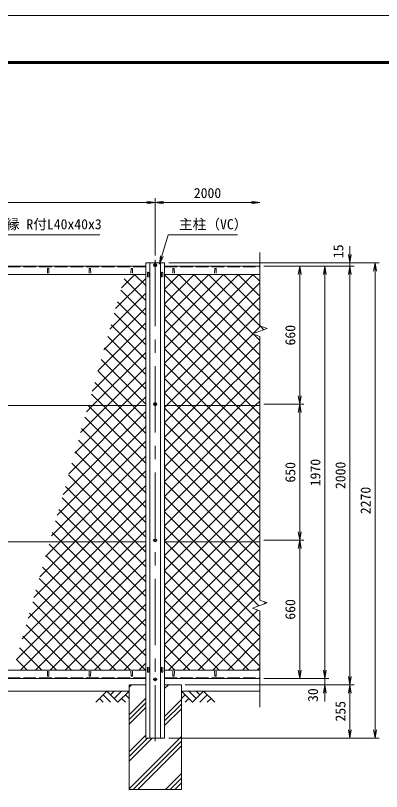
# Model space of a CAD drawing. Units: millimetres, scale not verified. Extents: x -4200 to 4200, y -2970 to 2970.
# Drawn here: x -2048 to -298, y -737 to 2970 of the extents above; entities that cross this region are included whole.
import ezdxf
from ezdxf.enums import TextEntityAlignment as Align

# ---------------------------------------------------------------- set-up
doc = ezdxf.new("R2010")
doc.units = ezdxf.units.MM
doc.header["$LTSCALE"] = 10
doc.linetypes.add('DASHED', pattern=[7.5, 6, -1.5])
doc.linetypes.add('USER1', pattern=[50.8, 31.75, -6.35, 6.35, -6.35])
for name, color, linetype, lineweight in [('0-0_D-STR1', 1, 'Continuous', 18), ('0-1_D-BMK', 2, 'USER1', 13), ('0-2_D-STR-DIM', 7, 'Continuous', 13), ('0-3_D-STR3', 3, 'Continuous', 13), ('0-4_D-BGD', 7, 'Continuous', 18), ('0-5_D-STR4', 7, 'Continuous', 18), ('0-6_D-DCR-HCH', 7, 'Continuous', 13), ('0-7_D-STR-TXT', 7, 'Continuous', 13), ('0-8_0', 7, 'Continuous', 18), ('0-A_D-STR2', 7, 'Continuous', 13), ('0-B_D-TTL', 7, 'Continuous', 18)]:
    doc.layers.add(name, color=color, linetype=linetype, lineweight=lineweight)
doc.styles.add('ＭＳ ゴシック', font='')
doc.styles.get('ＭＳ ゴシック').set_extended_font_data('MS Gothic')

# ---------------------------------------------------------------- blocks, each defined once
blk = doc.blocks.new('_Open')
at = {"layer": '0-8_0'}
blk.add_line((-10, 1.667), (0, 0), dxfattribs=at)
blk.add_lwpolyline([(-10, -1.667), (0, 0), (-10, 0)], dxfattribs=at)

msp = doc.modelspace()

# ---------------------------------------------------------------- linework, layer by layer
at = {"layer": '0-0_D-STR1'}
for p, q in [((-1404.97, -481.95), (-1404.97, 1788.05)), ((-1354.97, -481.95), (-1354.97, 1788.05)), ((-1334.97, -481.95), (-1334.97, 1788.05)), ((-1424.97, 1773.05), (-3347.47, 1773.05)), ((-1894.97, 1759.92), (-1895.72, 1738.42)), ((-1888.97, 1759.92), (-1888.22, 1738.42)), ((-1694.97, 1759.92), (-1695.72, 1738.42)), ((-1688.97, 1759.92), (-1688.22, 1738.42)), ((-1494.97, 1759.92), (-1495.72, 1738.42)), ((-1488.97, 1759.92), (-1488.22, 1738.42)), ((-1334.97, 1773.05), (-879.97, 1773.05)), ((-1294.97, 1759.92), (-1295.72, 1738.42)), ((-1288.97, 1759.92), (-1288.22, 1738.42)), ((-1094.97, 1759.92), (-1095.72, 1738.42)), ((-1088.97, 1759.92), (-1088.22, 1738.42)), ((-3347.47, 1733.05), (-1424.97, 1733.05)), ((-1416.47, 1741.43), (-1417.22, 1719.93)), ((-1410.47, 1741.43), (-1409.72, 1719.93)), ((-1349.47, 1741.43), (-1350.22, 1719.93)), ((-1343.47, 1741.43), (-1342.72, 1719.93)), ((-879.97, 1733.05), (-1334.97, 1733.05)), ((-1416.47, -165.33), (-1417.22, -143.83)), ((-1410.47, -165.33), (-1409.72, -143.83)), ((-1349.47, -165.33), (-1350.22, -143.83)), ((-1343.47, -165.33), (-1342.72, -143.83)), ((-3347.47, -156.95), (-1424.97, -156.95)), ((-1894.97, -183.82), (-1895.72, -162.32)), ((-1888.97, -183.82), (-1888.22, -162.32)), ((-1694.97, -183.82), (-1695.72, -162.32)), ((-1688.97, -183.82), (-1688.22, -162.32)), ((-1494.97, -183.82), (-1495.72, -162.32)), ((-1488.97, -183.82), (-1488.22, -162.32)), ((-879.97, -156.95), (-1334.97, -156.95)), ((-1294.97, -183.82), (-1295.72, -162.32)), ((-1288.97, -183.82), (-1288.22, -162.32)), ((-1094.97, -183.82), (-1095.72, -162.32)), ((-1088.97, -183.82), (-1088.22, -162.32)), ((-1424.97, -196.95), (-3347.47, -196.95)), ((-1334.97, -196.95), (-879.97, -196.95)), ((-1424.97, -481.95), (-1334.97, -481.95))]:
    msp.add_line(p, q, dxfattribs=at)
at = {"layer": '0-0_D-STR1', "linetype": 'DASHED'}
for p, q in [((-1424.97, 1770.05), (-3347.47, 1770.05)), ((-1334.97, 1770.05), (-879.97, 1770.05)), ((-1424.97, -193.95), (-3347.47, -193.95)), ((-1334.97, -193.95), (-879.97, -193.95))]:
    msp.add_line(p, q, dxfattribs=at)
at = {"layer": '0-0_D-STR1'}
msp.add_lwpolyline([(-1424.97, -481.95), (-1424.97, 1788.05), (-1334.97, 1788.05)], dxfattribs=at)
for centre, start, end in [((-1891.97, 1758.67), 22.61986, 157.38014), ((-1691.97, 1758.67), 22.61986, 157.38014), ((-1491.97, 1758.67), 22.61986, 157.38014), ((-1413.47, 1740.18), 22.61986, 157.38014), ((-1346.47, 1740.18), 22.61986, 157.38014), ((-1291.97, 1758.67), 22.61986, 157.38014), ((-1091.97, 1758.67), 22.61986, 157.38014), ((-1891.97, -182.57), 202.61986, 337.38014), ((-1691.97, -182.57), 202.61986, 337.38014), ((-1491.97, -182.57), 202.61986, 337.38014), ((-1413.47, -164.08), 202.61986, 337.38014), ((-1346.47, -164.08), 202.61986, 337.38014), ((-1291.97, -182.57), 202.61986, 337.38014), ((-1091.97, -182.57), 202.61986, 337.38014)]:
    msp.add_arc(centre, 3.25, start, end, dxfattribs=at)
at = {"layer": '0-1_D-BMK'}
for p, q in [((-1379.97, 1803.05), (-1379.97, -496.95)), ((-1369.97, 1777.55), (-1389.97, 1777.55)), ((-1369.97, 1113.05), (-1389.97, 1113.05)), ((-1379.97, 1123.05), (-1379.97, 1103.05)), ((-1369.97, 463.05), (-1389.97, 463.05)), ((-1369.97, -201.45), (-1389.97, -201.45))]:
    msp.add_line(p, q, dxfattribs=at)
at = {"layer": '0-2_D-STR-DIM'}
for p, q in [((-3379.97, 2076.83), (-1379.97, 2076.83)), ((-1379.97, 1823.05), (-1379.97, 2096.83)), ((-1379.97, 1823.05), (-1379.97, 2096.83)), ((-1379.97, 2076.83), (-879.97, 2076.83)), ((-448.93, 1828.05), (-448.93, 1868.05)), ((-879.97, 1837.5), (-879.97, 1487.27)), ((-1314.97, 1788.05), (-428.93, 1788.05)), ((-1314.97, 1788.05), (-308.93, 1788.05)), ((-448.93, 1773.05), (-448.93, 1788.05)), ((-328.93, -481.95), (-328.93, 1788.05)), ((-859.97, 1773.05), (-668.93, 1773.05)), ((-859.97, 1773.05), (-548.93, 1773.05)), ((-859.97, 1773.05), (-428.93, 1773.05)), ((-859.97, 1773.05), (-428.93, 1773.05)), ((-688.93, 1113.05), (-688.93, 1773.05)), ((-568.93, 1773.05), (-568.93, -196.95)), ((-448.93, 1773.05), (-448.93, -226.95)), ((-448.93, 1733.05), (-448.93, 1693.05)), ((-879.97, 1435.97), (-879.97, 177.27)), ((-859.97, 1113.05), (-668.93, 1113.05)), ((-859.97, 1113.05), (-668.93, 1113.05)), ((-688.93, 463.05), (-688.93, 1113.05)), ((-859.97, 463.05), (-668.93, 463.05)), ((-859.97, 463.05), (-668.93, 463.05)), ((-688.93, -196.95), (-688.93, 463.05)), ((-915.21, 138.8), (-844.74, 164.45)), ((-844.74, 164.45), (-879.97, 177.27)), ((-879.97, 125.97), (-915.21, 138.8)), ((-879.97, 125.97), (-879.97, -334.26)), ((-568.93, -156.95), (-568.93, -116.95)), ((-859.97, -196.95), (-668.93, -196.95)), ((-859.97, -196.95), (-548.93, -196.95)), ((-859.97, -196.95), (-548.93, -196.95)), ((-568.93, -196.95), (-568.93, -226.95)), ((-1237.2, -226.95), (-428.93, -226.95)), ((-1234.97, -226.95), (-548.93, -226.95)), ((-1234.97, -226.95), (-428.93, -226.95)), ((-448.93, -226.95), (-448.93, -481.95)), ((-568.93, -266.95), (-568.93, -306.95)), ((-1314.97, -481.95), (-428.93, -481.95)), ((-1314.97, -481.95), (-308.93, -481.95))]:
    msp.add_line(p, q, dxfattribs=at)
msp.add_lwpolyline([(-879.97, 1435.97), (-915.21, 1448.8), (-844.74, 1474.45), (-879.97, 1487.27)], dxfattribs=at)
at = {"layer": '0-3_D-STR3'}
for p, q in [((-1379.97, 1785.05), (-1386.47, 1781.3)), ((-1386.47, 1781.3), (-1386.47, 1773.8)), ((-1373.47, 1781.3), (-1379.97, 1785.05)), ((-1373.47, 1773.8), (-1373.47, 1781.3)), ((-1386.47, 1773.8), (-1379.97, 1770.04)), ((-1379.97, 1770.04), (-1373.47, 1773.8)), ((-1424.97, 1106.3), (-3347.47, 1106.3)), ((-879.97, 1106.3), (-1334.97, 1106.3)), ((-1424.97, 456.3), (-3347.47, 456.3)), ((-1379.97, 470.55), (-1386.47, 466.8)), ((-1386.47, 466.8), (-1386.47, 459.29)), ((-1386.47, 459.29), (-1379.97, 455.54)), ((-1373.47, 466.8), (-1379.97, 470.55)), ((-1379.97, 455.54), (-1373.47, 459.29)), ((-1373.47, 459.29), (-1373.47, 466.8)), ((-879.97, 456.3), (-1334.97, 456.3)), ((-1379.97, -193.95), (-1386.47, -197.7)), ((-1386.47, -197.7), (-1386.47, -205.2)), ((-1386.47, -205.2), (-1379.97, -208.96)), ((-1373.47, -197.7), (-1379.97, -193.95)), ((-1379.97, -208.96), (-1373.47, -205.2)), ((-1373.47, -205.2), (-1373.47, -197.7))]:
    msp.add_line(p, q, dxfattribs=at)
msp.add_lwpolyline([(-1373.47, 1116.8), (-1379.97, 1120.55), (-1386.47, 1116.8), (-1386.47, 1109.3), (-1379.97, 1105.54), (-1373.47, 1109.3)], close=True, dxfattribs=at)
for centre in [(-1379.97, 1777.55), (-1379.97, 1113.05), (-1379.97, 463.05), (-1379.97, -201.45)]:
    msp.add_circle(centre, 6.25, dxfattribs=at)
at = {"layer": '0-4_D-BGD'}
for p, q in [((-1504.97, -256.95), (-3254.97, -256.95)), ((-1254.97, -256.95), (-879.97, -256.95))]:
    msp.add_line(p, q, dxfattribs=at)
at = {"layer": '0-5_D-STR4'}
for p, q in [((-1504.97, -226.95), (-1504.97, -726.95)), ((-1424.97, -226.95), (-1504.97, -226.95)), ((-1254.97, -226.95), (-1334.97, -226.95)), ((-1254.97, -226.95), (-1254.97, -726.95)), ((-1254.97, -726.95), (-1504.97, -726.95))]:
    msp.add_line(p, q, dxfattribs=at)
at = {"layer": '0-6_D-DCR-HCH'}
for p, q in [((-1611.4, -256.95), (-1664.61, -310.16)), ((-1611.4, -256.95), (-1558.19, -310.16)), ((-1593.66, -274.69), (-1575.92, -256.95)), ((-1575.92, -292.43), (-1540.45, -256.95)), ((-1558.19, -310.16), (-1504.97, -256.95)), ((-1504.97, -238.74), (-1493.19, -226.95)), ((-1334.97, -245.51), (-1316.41, -226.95)), ((-1201.76, -310.16), (-1254.97, -256.95)), ((-1184.03, -292.43), (-1219.5, -256.95)), ((-1148.55, -256.95), (-1201.76, -310.16)), ((-1166.2, -274.78), (-1184.03, -256.95)), ((-1148.55, -256.95), (-1095.34, -310.16)), ((-1646.87, -292.43), (-1629.05, -310.16)), ((-1629.14, -274.69), (-1593.5, -310.16)), ((-1540.45, -292.43), (-1522.63, -310.16)), ((-1522.71, -274.69), (-1504.97, -292.35)), ((-1504.97, -371.32), (-1424.97, -291.32)), ((-1237.24, -274.69), (-1254.97, -292.35)), ((-1219.5, -292.43), (-1237.32, -310.16)), ((-1130.81, -274.69), (-1166.45, -310.16)), ((-1113.08, -292.43), (-1130.89, -310.16)), ((-1504.97, -393.42), (-1424.97, -313.42)), ((-1334.97, -378.1), (-1254.97, -298.1)), ((-1334.97, -400.19), (-1254.97, -320.19)), ((-1504.97, -415.51), (-1424.97, -335.51)), ((-1334.97, -422.29), (-1254.97, -342.29)), ((-1504.97, -548.1), (-1424.97, -468.1)), ((-1504.97, -724.87), (-1254.97, -474.87)), ((-1504.97, -592.29), (-1394.64, -481.95)), ((-1504.97, -570.19), (-1416.73, -481.95)), ((-1484.96, -726.95), (-1254.97, -496.97)), ((-1462.86, -726.95), (-1254.97, -519.07)), ((-1330.28, -726.95), (-1254.97, -651.65)), ((-1308.18, -726.95), (-1254.97, -673.75)), ((-1286.08, -726.95), (-1254.97, -695.84))]:
    msp.add_line(p, q, dxfattribs=at)
at = {"layer": '0-7_D-STR-TXT'}
for points in [[(-1645.07, 1921.92), (-2342.95, 1921.92), (-2388.31, 1774.96)], [(-986.26, 1921.93), (-1317.64, 1921.93), (-1359.33, 1784.27)]]:
    msp.add_lwpolyline(points, dxfattribs=at)
at = {"layer": '0-A_D-STR2'}
for p, q in [((-1569.25, 1569.93), (-1424.97, 1714.21)), ((-1541.34, 1668.56), (-1476.85, 1733.05)), ((-1424.97, 1608.88), (-1528.83, 1712.74)), ((-1424.97, 1679.6), (-1478.43, 1733.05)), ((-1334.97, 1662.79), (-1264.72, 1733.05)), ((-1334.97, 1592.08), (-1194.01, 1733.05)), ((-1334.97, 1521.37), (-1123.3, 1733.05)), ((-1334.97, 1450.66), (-1052.59, 1733.05)), ((-1334.97, 1379.95), (-981.88, 1733.05)), ((-1334.97, 1309.24), (-911.16, 1733.05)), ((-879.97, 1276.02), (-1334.97, 1731.02)), ((-879.97, 1346.73), (-1266.3, 1733.05)), ((-912.37, 1449.83), (-1195.58, 1733.05)), ((-879.97, 1488.15), (-1124.87, 1733.05)), ((-879.97, 1558.86), (-1054.16, 1733.05)), ((-879.97, 1629.57), (-983.45, 1733.05)), ((-879.97, 1700.28), (-912.74, 1733.05)), ((-1334.97, 1238.53), (-879.97, 1693.53)), ((-1597.17, 1471.3), (-1424.97, 1643.5)), ((-1424.97, 1538.17), (-1544.43, 1657.63)), ((-879.97, 1205.31), (-1334.97, 1660.31)), ((-1424.97, 1467.46), (-1560.03, 1602.52)), ((-1334.97, 1167.82), (-879.97, 1622.82)), ((-1625.09, 1372.67), (-1424.97, 1572.79)), ((-879.97, 1134.6), (-1334.97, 1589.6)), ((-1424.97, 1396.75), (-1575.63, 1547.41)), ((-1653.01, 1274.04), (-1424.97, 1502.08)), ((-1424.97, 1326.04), (-1591.23, 1492.3)), ((-922.39, 1106.3), (-1334.97, 1518.88)), ((-911.06, 1450.31), (-875.66, 1485.71)), ((-860.53, 1468.7), (-878.6, 1486.77)), ((-993.1, 1106.3), (-1334.97, 1448.17)), ((-879.97, 1417.44), (-909.11, 1446.58)), ((-1680.93, 1175.41), (-1424.97, 1431.37)), ((-1424.97, 1255.33), (-1606.83, 1437.19)), ((-1184.36, 1106.3), (-879.97, 1410.69)), ((-1424.97, 1184.62), (-1622.43, 1382.08)), ((-1063.81, 1106.3), (-1334.97, 1377.46)), ((-1679.34, 1106.3), (-1424.97, 1360.66)), ((-1113.65, 1106.3), (-879.97, 1339.98)), ((-1424.97, 1113.91), (-1638.03, 1326.97)), ((-1134.52, 1106.3), (-1334.97, 1306.75)), ((-1488.07, 1106.3), (-1653.63, 1271.86)), ((-1608.63, 1106.3), (-1424.97, 1289.95)), ((-1042.94, 1106.3), (-879.97, 1269.26)), ((-1205.23, 1106.3), (-1334.97, 1236.04)), ((-1558.78, 1106.3), (-1669.23, 1216.75)), ((-1537.91, 1106.3), (-1424.97, 1219.24)), ((-972.23, 1106.3), (-879.97, 1198.55)), ((-1629.49, 1106.3), (-1684.83, 1161.64)), ((-1275.94, 1106.3), (-1334.97, 1165.33)), ((-1467.2, 1106.3), (-1424.97, 1148.53)), ((-901.52, 1106.3), (-879.97, 1127.84)), ((-1820.53, 682.26), (-1424.97, 1077.82)), ((-1792.61, 780.89), (-1467.2, 1106.3)), ((-1764.69, 879.52), (-1537.91, 1106.3)), ((-1736.77, 978.15), (-1608.63, 1106.3)), ((-1708.85, 1076.78), (-1679.34, 1106.3)), ((-1700.21, 1106.3), (-1700.43, 1106.53)), ((-1424.97, 831.07), (-1700.21, 1106.3)), ((-1424.97, 901.78), (-1629.49, 1106.3)), ((-1424.97, 972.49), (-1558.78, 1106.3)), ((-1424.97, 1043.2), (-1488.07, 1106.3)), ((-1334.97, 955.69), (-1184.36, 1106.3)), ((-1334.97, 884.98), (-1113.65, 1106.3)), ((-1334.97, 814.26), (-1042.94, 1106.3)), ((-1334.97, 743.55), (-972.23, 1106.3)), ((-1334.97, 672.84), (-901.52, 1106.3)), ((-879.97, 639.62), (-1334.97, 1094.62)), ((-879.97, 710.33), (-1275.94, 1106.3)), ((-879.97, 781.04), (-1205.23, 1106.3)), ((-879.97, 851.75), (-1134.52, 1106.3)), ((-879.97, 922.46), (-1063.81, 1106.3)), ((-879.97, 993.17), (-993.1, 1106.3)), ((-879.97, 1063.88), (-922.39, 1106.3)), ((-1424.97, 760.36), (-1716.03, 1051.41)), ((-1334.97, 602.13), (-879.97, 1057.13)), ((-1848.45, 583.63), (-1424.97, 1007.11)), ((-879.97, 568.91), (-1334.97, 1023.91)), ((-1424.97, 689.65), (-1731.63, 996.3)), ((-1334.97, 531.42), (-879.97, 986.42)), ((-1876.37, 485), (-1424.97, 936.4)), ((-1424.97, 618.94), (-1747.23, 941.19)), ((-879.97, 498.2), (-1334.97, 953.2)), ((-1334.97, 460.71), (-879.97, 915.71)), ((-1834.36, 456.3), (-1424.97, 865.69)), ((-1424.97, 548.22), (-1762.83, 886.08)), ((-908.78, 456.3), (-1334.97, 882.49)), ((-1424.97, 477.51), (-1778.43, 830.97)), ((-1268.68, 456.3), (-879.97, 845)), ((-1763.65, 456.3), (-1424.97, 794.98)), ((-979.49, 456.3), (-1334.97, 811.78)), ((-1474.47, 456.3), (-1794.03, 775.86)), ((-1197.97, 456.3), (-879.97, 774.29)), ((-1545.18, 456.3), (-1809.63, 720.75)), ((-1692.94, 456.3), (-1424.97, 724.26)), ((-1050.2, 456.3), (-1334.97, 741.07)), ((-1120.92, 456.3), (-1334.97, 670.36)), ((-1127.26, 456.3), (-879.97, 703.58)), ((-1615.89, 456.3), (-1825.23, 665.64)), ((-1622.23, 456.3), (-1424.97, 653.55)), ((-1056.55, 456.3), (-879.97, 632.87)), ((-1686.6, 456.3), (-1840.83, 610.53)), ((-1551.52, 456.3), (-1424.97, 582.84)), ((-985.83, 456.3), (-879.97, 562.16)), ((-1757.31, 456.3), (-1856.43, 555.42)), ((-1262.34, 456.3), (-1334.97, 528.94)), ((-1828.02, 456.3), (-1872.03, 500.31)), ((-1480.81, 456.3), (-1424.97, 512.13)), ((-915.12, 456.3), (-879.97, 491.45)), ((-2043.88, -106.77), (-1480.81, 456.3)), ((-2015.96, -8.14), (-1551.52, 456.3)), ((-1988.04, 90.49), (-1622.23, 456.3)), ((-1960.12, 189.12), (-1692.94, 456.3)), ((-1932.2, 287.74), (-1763.65, 456.3)), ((-1904.29, 386.37), (-1834.36, 456.3)), ((-1424.97, -17.46), (-1887.63, 445.2)), ((-1424.97, 53.25), (-1828.02, 456.3)), ((-1424.97, 123.96), (-1757.31, 456.3)), ((-1424.97, 194.67), (-1686.6, 456.3)), ((-1424.97, 265.38), (-1615.89, 456.3)), ((-1424.97, 336.09), (-1545.18, 456.3)), ((-1424.97, 406.8), (-1474.47, 456.3)), ((-1333.05, 456.3), (-1334.97, 458.22)), ((-1334.97, 390), (-1268.68, 456.3)), ((-1334.97, 319.29), (-1197.97, 456.3)), ((-1334.97, 248.58), (-1127.26, 456.3)), ((-1334.97, 177.87), (-1056.55, 456.3)), ((-1334.97, 107.16), (-985.83, 456.3)), ((-1334.97, 36.45), (-915.12, 456.3)), ((-879.97, 3.22), (-1333.05, 456.3)), ((-879.97, 73.94), (-1262.34, 456.3)), ((-879.97, 215.36), (-1120.92, 456.3)), ((-879.97, 286.07), (-1050.2, 456.3)), ((-879.97, 356.78), (-979.49, 456.3)), ((-879.97, 427.49), (-908.78, 456.3)), ((-2023.35, -156.95), (-1424.97, 441.42)), ((-1334.97, -34.26), (-879.97, 420.74)), ((-1952.64, -156.95), (-1424.97, 370.71)), ((-1424.97, -88.17), (-1903.23, 390.09)), ((-879.97, -67.49), (-1334.97, 387.51)), ((-1426.91, -156.95), (-1918.83, 334.98)), ((-1334.97, -104.97), (-879.97, 350.03)), ((-1881.93, -156.95), (-1424.97, 300)), ((-879.97, -138.2), (-1334.97, 316.8)), ((-1497.62, -156.95), (-1934.43, 279.87)), ((-1316.24, -156.95), (-879.97, 279.31)), ((-1568.33, -156.95), (-1950.03, 224.76)), ((-1811.22, -156.95), (-1424.97, 229.29)), ((-931.93, -156.95), (-1334.97, 246.09)), ((-1245.53, -156.95), (-879.97, 208.6)), ((-1639.04, -156.95), (-1965.63, 169.65)), ((-1740.5, -156.95), (-1424.97, 158.58)), ((-1002.64, -156.95), (-1334.97, 175.38)), ((-858.39, 159.48), (-851.1, 166.77)), ((-1709.75, -156.95), (-1981.23, 114.54)), ((-1174.82, -156.95), (-888.72, 129.15)), ((-1669.79, -156.95), (-1424.97, 87.87)), ((-1073.35, -156.95), (-1334.97, 104.67)), ((-1780.46, -156.95), (-1996.84, 59.43)), ((-1104.11, -156.95), (-879.97, 67.18)), ((-1851.17, -156.95), (-2012.44, 4.31)), ((-1599.08, -156.95), (-1424.97, 17.16)), ((-1144.06, -156.95), (-1334.97, 33.96)), ((-1214.77, -156.95), (-1334.97, -36.75)), ((-1033.4, -156.95), (-879.97, -3.53)), ((-1921.88, -156.95), (-2028.04, -50.8)), ((-1528.37, -156.95), (-1424.97, -53.55)), ((-1992.59, -156.95), (-2043.64, -105.91)), ((-1285.48, -156.95), (-1334.97, -107.46)), ((-962.69, -156.95), (-879.97, -74.24)), ((-1457.66, -156.95), (-1424.97, -124.26)), ((-891.98, -156.95), (-879.97, -144.95))]:
    msp.add_line(p, q, dxfattribs=at)
for points in [[(-1334.97, 1097.11), (-1325.78, 1106.3), (-879.97, 1552.11)], [(-1334.97, 1026.4), (-1255.07, 1106.3), (-913.28, 1448.09)], [(-885.09, 149.76), (-1191.63, 456.3), (-1334.97, 599.65)]]:
    msp.add_lwpolyline(points, dxfattribs=at)
at = {"layer": '0-B_D-TTL', "color": 2}
msp.add_lwpolyline([(-4200, 2970), (4200, 2970), (4200, -2970), (-4200, -2970)], close=True, dxfattribs=at)
at = {"layer": '0-B_D-TTL'}
for points in [[(-3930, 2750), (3930, 2750), (3930, -2750), (-3930, -2750)], [(-3927.5, 2747.5), (3927.5, 2747.5), (3927.5, -2747.5), (-3927.5, -2747.5)], [(-3925, 2745), (3925, 2745), (3925, -2745), (-3925, -2745)], [(-3922.5, 2742.5), (3922.5, 2742.5), (3922.5, -2742.5), (-3922.5, -2742.5)], [(-3920, 2740), (3920, 2740), (3920, -2740), (-3920, -2740)]]:
    msp.add_lwpolyline(points, close=True, dxfattribs=at)

# ---------------------------------------------------------------- block references
at = {"layer": '0-2_D-STR-DIM', "xscale": 4, "yscale": 4}
for p in [(-1379.97, 2076.83), (-879.97, 2076.83)]:
    msp.add_blockref('_Open', p, dxfattribs=at)
for p, rotation in [((-1379.97, 2076.83), 180), ((-448.93, 1788.05), 270), ((-328.93, 1788.05), 90), ((-688.93, 1773.05), 90), ((-568.93, 1773.05), 90), ((-448.93, 1773.05), 90), ((-448.93, 1773.05), 90), ((-688.93, 1113.05), 270), ((-688.93, 1113.05), 90), ((-688.93, 463.05), 270), ((-688.93, 463.05), 90), ((-688.93, -196.95), 270), ((-568.93, -196.95), 270), ((-568.93, -196.95), 270), ((-448.93, -226.95), 270), ((-568.93, -226.95), 90), ((-448.93, -226.95), 90), ((-448.93, -481.95), 270), ((-328.93, -481.95), 270)]:
    msp.add_blockref('_Open', p, dxfattribs=dict(at, rotation=rotation))
at = {"layer": '0-7_D-STR-TXT', "xscale": 4, "yscale": 4, "rotation": 253.14944}
msp.add_blockref('_Open', (-1359.91, 1782.35), dxfattribs=at)

# ---------------------------------------------------------------- texts
at = {"layer": '0-2_D-STR-DIM', "style": 'ＭＳ ゴシック'}
msp.add_text('2000', height=48.09, dxfattribs=at).set_placement((-1195.24, 2083.58), align=Align.BOTTOM_LEFT)
for s, p in [('15', (-465.87, 1810.87)), ('660', (-695.68, 1393.78)), ('650', (-695.68, 738.78)), ('1970', (-575.68, 721.13)), ('2000', (-455.68, 707.78)), ('2270', (-335.68, 587.78)), ('660', (-695.68, 83.78)), ('30', (-587.19, -309.38)), ('255', (-455.68, -402.82))]:
    msp.add_text(s, height=48.09, rotation=90, dxfattribs=at).set_placement(p, align=Align.BOTTOM_LEFT)
at = {"layer": '0-7_D-STR-TXT', "style": 'ＭＳ ゴシック'}
for s, p in [('爪付胴縁 R付L40x40x3', (-2291.01, 1934.5)), ('主柱（VC）', (-1266.72, 1934.51))]:
    msp.add_text(s, height=48.09, dxfattribs=at).set_placement(p, align=Align.BOTTOM_LEFT)

doc.saveas('drawing.dxf')
